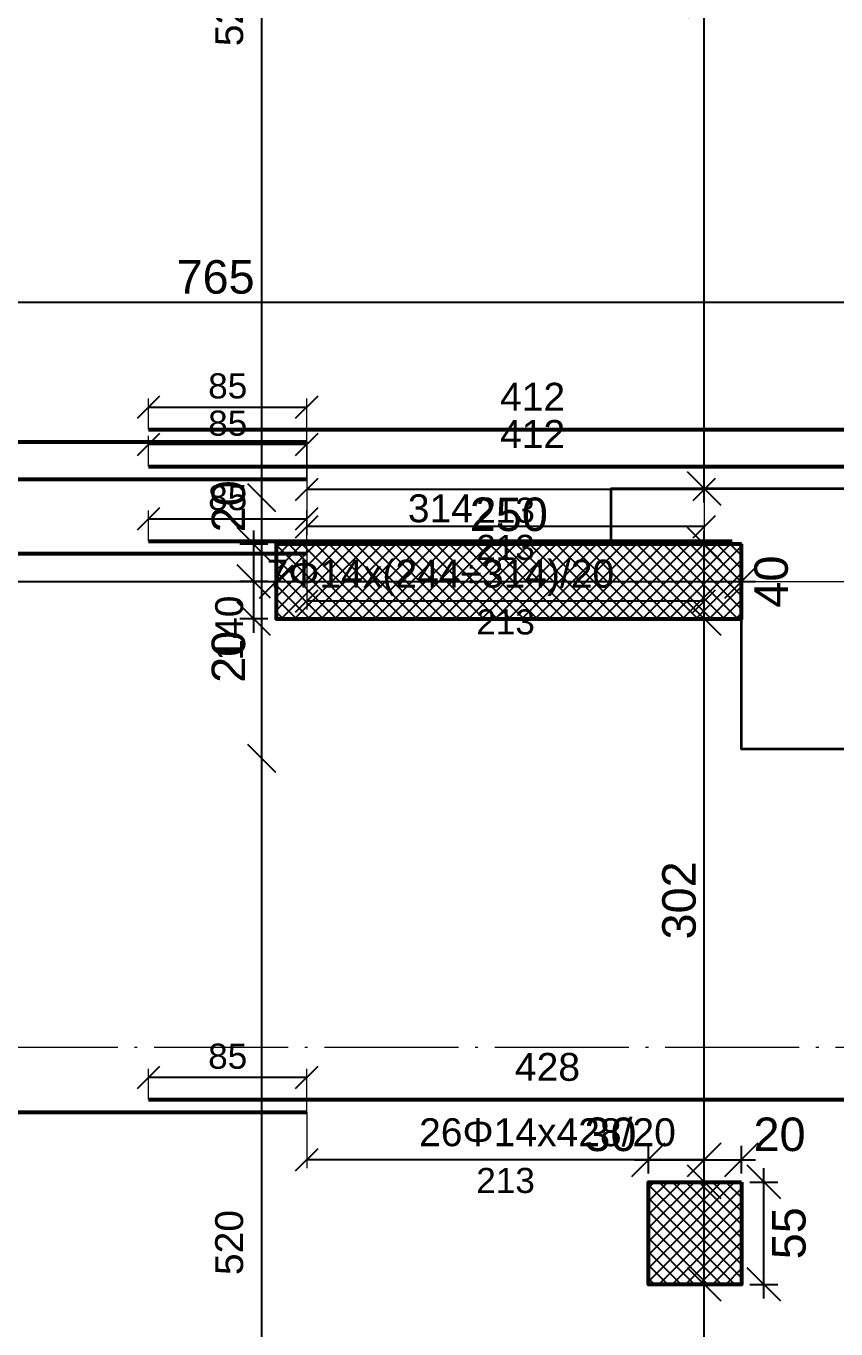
# Model space of a CAD drawing. Header units: millimetres. Extents: x -404 to 6018, y -5139 to 7890.
# Drawn here: x 1296 to 1731, y -3662 to -2962 of the extents above; entities that cross this region are included whole.
import ezdxf
from ezdxf.enums import TextEntityAlignment as Align

# ---------------------------------------------------------------- set-up
doc = ezdxf.new("R2010")
doc.units = ezdxf.units.MM
doc.linetypes.add('ZWCAD_ISO04W100', pattern=[30.5, 24, -3, 0.5, -3])
for name, color, linetype, lineweight in [('AXIS LINES', 255, 'ZWCAD_ISO04W100', 13), ('COLUMN', 140, 'Continuous', 53), ('SLAB', 3, 'Continuous', 35), ('WALL', 10, 'Continuous', 53)]:
    doc.layers.add(name, color=color, linetype=linetype, lineweight=lineweight)
for name, color, linetype in [('FW_COLUMN_HATCH', 8, 'Continuous'), ('FW_DIM', 7, 'Continuous'), ('FW_WALL_HATCH', 8, 'Continuous'), ('REB_TOP_MESH_X', 5, 'Continuous'), ('REB_TOP_MESH_X_AXDIM', 5, 'Continuous'), ('REB_TOP_MESH_X_LAP', 5, 'Continuous'), ('REB_TOP_MESH_X_RANGE', 5, 'Continuous'), ('REB_TOP_MESH_X_TEXT', 5, 'Continuous')]:
    doc.layers.add(name, color=color, linetype=linetype)
doc.styles.add('REBAR_TXT', font='arial.ttf')
doc.styles.get("Standard").update_dxf_attribs({"font": 'arial.ttf'})
doc.dimstyles.new('FW_DIM', dxfattribs={"dimtxt": 18, "dimasz": 9, "dimexe": 7.5, "dimexo": 4.5, "dimgap": 4.5, "dimtad": 1, "dimdec": 0, "dimtxsty": 'Standard', "dimtsz": 9, "dimcen": 2.5, "dimdle": 7.5, "dimclrd": 256, "dimclre": 256, "dimclrt": 7, "dimazin": 3, "dimtfac": 1, "dimtmove": 2, "dimatfit": 3})
doc.dimstyles.new('REBAR LAP', dxfattribs={"dimtxt": 13.5, "dimasz": 2.5, "dimexe": 4.5, "dimexo": 0, "dimgap": 4.5, "dimtad": 1, "dimdec": 0, "dimtxsty": 'Standard', "dimtsz": 6, "dimcen": 2.5, "dimclrd": 6, "dimclre": 6, "dimclrt": 7, "dimazin": 3, "dimtfac": 1, "dimtmove": 2, "dimatfit": 3, "dimlwd": 25, "dimlwe": 18})
doc.dimstyles.new('REBAR M-200', dxfattribs={"dimtxt": 15, "dimasz": 15, "dimexe": 25, "dimexo": 12.5, "dimgap": 10, "dimtad": 1, "dimdec": 0, "dimtxsty": 'Standard', "dimblk": 'NONE', "dimcen": 50, "dimse1": 1, "dimse2": 1, "dimclrd": 6, "dimclre": 6, "dimclrt": 7, "dimazin": 3, "dimtfac": 1, "dimtmove": 2, "dimatfit": 3, "dimldrblk": 'NONE', "dimlwd": 53})
doc.dimstyles.new('REBAR RANGE', dxfattribs={"dimtxt": 15, "dimasz": 2.5, "dimexe": 0, "dimexo": 0, "dimgap": 10, "dimtad": 1, "dimdec": 0, "dimtxsty": 'Standard', "dimtsz": 7.5, "dimcen": 2.5, "dimse1": 1, "dimse2": 1, "dimclrd": 6, "dimclre": 6, "dimclrt": 7, "dimazin": 3, "dimtfac": 1, "dimtmove": 2, "dimatfit": 3, "dimlwd": 25})

# ---------------------------------------------------------------- blocks, each defined once
blk = doc.blocks.new('*D1094')
at = {"color": 6, "lineweight": 53}
blk.add_line((869.5, -3545.11), (1446.5, -3545.11), dxfattribs=at)
at = {"layer": 'Defpoints'}
for p in [(869.5, -3545.11), (869.5, -3545.11), (1446.5, -3545.11)]:
    blk.add_point(p, dxfattribs=at)
at = {"layer": 'REB_TOP_MESH_X', "color": 7, "insert": (1158, -3527.61), "char_height": 15, "attachment_point": 5}
blk.add_mtext('577', dxfattribs=at)
blk = doc.blocks.new('_NONE')
blk = doc.blocks.new('*D1095')
at = {"color": 6, "lineweight": 53}
blk.add_line((1361.5, -3538.36), (1790, -3538.36), dxfattribs=at)
at = {"layer": 'Defpoints'}
for p in [(1361.5, -3538.36), (1361.5, -3538.36), (1790, -3538.36)]:
    blk.add_point(p, dxfattribs=at)
at = {"layer": 'REB_TOP_MESH_X', "color": 7, "insert": (1575.75, -3520.86), "char_height": 15, "attachment_point": 5}
blk.add_mtext('428', dxfattribs=at)
blk = doc.blocks.new('_Oblique')
at = {"color": 0, "linetype": 'ByBlock', "lineweight": -2}
blk.add_line((-0.5, -0.5), (0.5, 0.5), dxfattribs=at)
blk = doc.blocks.new('*D1100')
at = {"color": 6, "lineweight": 18}
for p, q in [((1361.5, -3538.36), (1361.5, -3521.86)), ((1446.5, -3545.11), (1446.5, -3521.86))]:
    blk.add_line(p, q, dxfattribs=at)
at = {"color": 6, "lineweight": 25}
blk.add_line((1361.5, -3526.36), (1446.5, -3526.36), dxfattribs=at)
at = {"layer": 'Defpoints'}
for p in [(1361.5, -3526.36), (1361.5, -3538.36), (1446.5, -3545.11)]:
    blk.add_point(p, dxfattribs=at)
at = {"layer": 'REB_TOP_MESH_X_LAP', "color": 6, "xscale": 12, "yscale": 12}
for p in [(1361.5, -3526.36), (1446.5, -3526.36)]:
    blk.add_blockref('_OBLIQUE', p, dxfattribs=at)
at = {"layer": 'REB_TOP_MESH_X_LAP', "color": 7, "insert": (1404, -3515.11), "char_height": 13.5, "attachment_point": 5}
blk.add_mtext('85', dxfattribs=at)
blk = doc.blocks.new('*D1101')
at = {"color": 6, "lineweight": 18}
for p, q in [((1446.5, -3545.11), (1446.5, -3575.11)), ((1660, -3545.11), (1660, -3575.11))]:
    blk.add_line(p, q, dxfattribs=at)
at = {"color": 6, "lineweight": 25}
blk.add_line((1660, -3570.61), (1446.5, -3570.61), dxfattribs=at)
at = {"layer": 'Defpoints'}
for p in [(1446.5, -3545.11), (1660, -3545.11), (1660, -3570.61)]:
    blk.add_point(p, dxfattribs=at)
at = {"layer": 'REB_TOP_MESH_X_AXDIM', "color": 6, "xscale": 12, "yscale": 12}
for p in [(1446.5, -3570.61), (1660, -3570.61)]:
    blk.add_blockref('_OBLIQUE', p, dxfattribs=at)
at = {"layer": 'REB_TOP_MESH_X_AXDIM', "color": 7, "insert": (1553.25, -3581.86), "char_height": 13.5, "attachment_point": 5}
blk.add_mtext('213', dxfattribs=at)
blk = doc.blocks.new('*D1166')
at = {"color": 6, "lineweight": 53}
blk.add_line((869.5, -3245.11), (1446.5, -3245.11), dxfattribs=at)
at = {"layer": 'Defpoints'}
for p in [(869.5, -3245.11), (869.5, -3245.11), (1446.5, -3245.11)]:
    blk.add_point(p, dxfattribs=at)
at = {"layer": 'REB_TOP_MESH_X', "color": 7, "insert": (1158, -3227.61), "char_height": 15, "attachment_point": 5}
blk.add_mtext('577', dxfattribs=at)
blk = doc.blocks.new('*D1167')
at = {"color": 6, "lineweight": 53}
blk.add_line((1361.5, -3238.36), (1675, -3238.36), dxfattribs=at)
at = {"layer": 'Defpoints'}
for p in [(1361.5, -3238.36), (1361.5, -3238.36), (1675, -3238.36)]:
    blk.add_point(p, dxfattribs=at)
at = {"layer": 'REB_TOP_MESH_X', "color": 7, "insert": (1518.25, -3220.86), "char_height": 15, "attachment_point": 5}
blk.add_mtext('314', dxfattribs=at)
blk = doc.blocks.new('*D1172')
at = {"color": 6, "lineweight": 18}
for p, q in [((1361.5, -3238.36), (1361.5, -3221.86)), ((1446.5, -3245.11), (1446.5, -3221.86))]:
    blk.add_line(p, q, dxfattribs=at)
at = {"color": 6, "lineweight": 25}
blk.add_line((1361.5, -3226.36), (1446.5, -3226.36), dxfattribs=at)
at = {"layer": 'Defpoints'}
for p in [(1361.5, -3226.36), (1361.5, -3238.36), (1446.5, -3245.11)]:
    blk.add_point(p, dxfattribs=at)
at = {"layer": 'REB_TOP_MESH_X_LAP', "color": 6, "xscale": 12, "yscale": 12}
for p in [(1361.5, -3226.36), (1446.5, -3226.36)]:
    blk.add_blockref('_OBLIQUE', p, dxfattribs=at)
at = {"layer": 'REB_TOP_MESH_X_LAP', "color": 7, "insert": (1404, -3215.11), "char_height": 13.5, "attachment_point": 5}
blk.add_mtext('85', dxfattribs=at)
blk = doc.blocks.new('*D1173')
at = {"color": 6, "lineweight": 18}
for p, q in [((1446.5, -3245.11), (1446.5, -3275.11)), ((1660, -3245.11), (1660, -3275.11))]:
    blk.add_line(p, q, dxfattribs=at)
at = {"color": 6, "lineweight": 25}
blk.add_line((1660, -3270.61), (1446.5, -3270.61), dxfattribs=at)
at = {"layer": 'Defpoints'}
for p in [(1446.5, -3245.11), (1660, -3245.11), (1660, -3270.61)]:
    blk.add_point(p, dxfattribs=at)
at = {"layer": 'REB_TOP_MESH_X_AXDIM', "color": 6, "xscale": 12, "yscale": 12}
for p in [(1446.5, -3270.61), (1660, -3270.61)]:
    blk.add_blockref('_OBLIQUE', p, dxfattribs=at)
at = {"layer": 'REB_TOP_MESH_X_AXDIM', "color": 7, "insert": (1553.25, -3281.86), "char_height": 13.5, "attachment_point": 5}
blk.add_mtext('213', dxfattribs=at)
blk = doc.blocks.new('*D1220')
at = {"color": 6, "lineweight": 53}
blk.add_line((869.5, -3185.11), (1446.5, -3185.11), dxfattribs=at)
at = {"layer": 'Defpoints'}
for p in [(869.5, -3185.11), (869.5, -3185.11), (1446.5, -3185.11)]:
    blk.add_point(p, dxfattribs=at)
at = {"layer": 'REB_TOP_MESH_X', "color": 7, "insert": (1158, -3167.61), "char_height": 15, "attachment_point": 5}
blk.add_mtext('577', dxfattribs=at)
blk = doc.blocks.new('*D1221')
at = {"color": 6, "lineweight": 53}
blk.add_line((1361.5, -3178.36), (1774, -3178.36), dxfattribs=at)
at = {"layer": 'Defpoints'}
for p in [(1361.5, -3178.36), (1361.5, -3178.36), (1774, -3178.36)]:
    blk.add_point(p, dxfattribs=at)
at = {"layer": 'REB_TOP_MESH_X', "color": 7, "insert": (1567.75, -3160.86), "char_height": 15, "attachment_point": 5}
blk.add_mtext('412', dxfattribs=at)
blk = doc.blocks.new('*D1226')
at = {"color": 6, "lineweight": 18}
for p, q in [((1361.5, -3178.36), (1361.5, -3161.86)), ((1446.5, -3185.11), (1446.5, -3161.86))]:
    blk.add_line(p, q, dxfattribs=at)
at = {"color": 6, "lineweight": 25}
blk.add_line((1361.5, -3166.36), (1446.5, -3166.36), dxfattribs=at)
at = {"layer": 'Defpoints'}
for p in [(1361.5, -3166.36), (1361.5, -3178.36), (1446.5, -3185.11)]:
    blk.add_point(p, dxfattribs=at)
at = {"layer": 'REB_TOP_MESH_X_LAP', "color": 6, "xscale": 12, "yscale": 12}
for p in [(1361.5, -3166.36), (1446.5, -3166.36)]:
    blk.add_blockref('_OBLIQUE', p, dxfattribs=at)
at = {"layer": 'REB_TOP_MESH_X_LAP', "color": 7, "insert": (1404, -3155.11), "char_height": 13.5, "attachment_point": 5}
blk.add_mtext('85', dxfattribs=at)
blk = doc.blocks.new('*D1227')
at = {"color": 6, "lineweight": 18}
for p, q in [((1446.5, -3185.11), (1446.5, -3215.11)), ((1660, -3185.11), (1660, -3215.11))]:
    blk.add_line(p, q, dxfattribs=at)
at = {"color": 6, "lineweight": 25}
blk.add_line((1660, -3210.61), (1446.5, -3210.61), dxfattribs=at)
at = {"layer": 'Defpoints'}
for p in [(1446.5, -3185.11), (1660, -3185.11), (1660, -3210.61)]:
    blk.add_point(p, dxfattribs=at)
at = {"layer": 'REB_TOP_MESH_X_AXDIM', "color": 6, "xscale": 12, "yscale": 12}
for p in [(1446.5, -3210.61), (1660, -3210.61)]:
    blk.add_blockref('_OBLIQUE', p, dxfattribs=at)
at = {"layer": 'REB_TOP_MESH_X_AXDIM', "color": 7, "insert": (1553.25, -3221.86), "char_height": 13.5, "attachment_point": 5}
blk.add_mtext('213', dxfattribs=at)
blk = doc.blocks.new('*D1255')
at = {"color": 6, "lineweight": 53}
blk.add_line((869.5, -3205.11), (1446.5, -3205.11), dxfattribs=at)
at = {"layer": 'Defpoints'}
for p in [(869.5, -3205.11), (869.5, -3205.11), (1446.5, -3205.11)]:
    blk.add_point(p, dxfattribs=at)
at = {"layer": 'REB_TOP_MESH_X', "color": 7, "insert": (1158, -3187.61), "char_height": 15, "attachment_point": 5}
blk.add_mtext('577', dxfattribs=at)
blk = doc.blocks.new('*D1256')
at = {"color": 6, "lineweight": 53}
blk.add_line((1361.5, -3198.36), (1774, -3198.36), dxfattribs=at)
at = {"layer": 'Defpoints'}
for p in [(1361.5, -3198.36), (1361.5, -3198.36), (1774, -3198.36)]:
    blk.add_point(p, dxfattribs=at)
at = {"layer": 'REB_TOP_MESH_X', "color": 7, "insert": (1567.75, -3180.86), "char_height": 15, "attachment_point": 5}
blk.add_mtext('412', dxfattribs=at)
blk = doc.blocks.new('*D1261')
at = {"color": 6, "lineweight": 18}
for p, q in [((1361.5, -3198.36), (1361.5, -3181.86)), ((1446.5, -3205.11), (1446.5, -3181.86))]:
    blk.add_line(p, q, dxfattribs=at)
at = {"color": 6, "lineweight": 25}
blk.add_line((1361.5, -3186.36), (1446.5, -3186.36), dxfattribs=at)
at = {"layer": 'Defpoints'}
for p in [(1361.5, -3186.36), (1361.5, -3198.36), (1446.5, -3205.11)]:
    blk.add_point(p, dxfattribs=at)
at = {"layer": 'REB_TOP_MESH_X_LAP', "color": 6, "xscale": 12, "yscale": 12}
for p in [(1361.5, -3186.36), (1446.5, -3186.36)]:
    blk.add_blockref('_OBLIQUE', p, dxfattribs=at)
at = {"layer": 'REB_TOP_MESH_X_LAP', "color": 7, "insert": (1404, -3175.11), "char_height": 13.5, "attachment_point": 5}
blk.add_mtext('85', dxfattribs=at)
blk = doc.blocks.new('*D1262')
at = {"color": 6, "lineweight": 18}
for p, q in [((1446.5, -3205.11), (1446.5, -3235.11)), ((1660, -3205.11), (1660, -3235.11))]:
    blk.add_line(p, q, dxfattribs=at)
at = {"color": 6, "lineweight": 25}
blk.add_line((1660, -3230.61), (1446.5, -3230.61), dxfattribs=at)
at = {"layer": 'Defpoints'}
for p in [(1446.5, -3205.11), (1660, -3205.11), (1660, -3230.61)]:
    blk.add_point(p, dxfattribs=at)
at = {"layer": 'REB_TOP_MESH_X_AXDIM', "color": 6, "xscale": 12, "yscale": 12}
for p in [(1446.5, -3230.61), (1660, -3230.61)]:
    blk.add_blockref('_OBLIQUE', p, dxfattribs=at)
at = {"layer": 'REB_TOP_MESH_X_AXDIM', "color": 7, "insert": (1553.25, -3241.86), "char_height": 13.5, "attachment_point": 5}
blk.add_mtext('213', dxfattribs=at)
blk = doc.blocks.new('*D1268')
at = {"color": 6, "lineweight": 25}
blk.add_line((1422.38, -3875.11), (1422.38, -3355.11), dxfattribs=at)
at = {"layer": 'Defpoints'}
for p in [(1422.38, -3355.11), (1422.38, -3875.11), (1422.38, -3875.11)]:
    blk.add_point(p, dxfattribs=at)
at = {"layer": 'REB_TOP_MESH_X_RANGE', "color": 6, "xscale": 15, "yscale": 15, "rotation": 90}
for p in [(1422.38, -3355.11), (1422.38, -3875.11)]:
    blk.add_blockref('_OBLIQUE', p, dxfattribs=at)
at = {"layer": 'REB_TOP_MESH_X_RANGE', "color": 7, "insert": (1404.88, -3615.11), "char_height": 15, "attachment_point": 5, "rotation": 90}
blk.add_mtext('520', dxfattribs=at)
blk = doc.blocks.new('*D1269')
at = {"color": 6, "lineweight": 25}
blk.add_line((1422.38, -3215.11), (1422.38, -2695.11), dxfattribs=at)
at = {"layer": 'Defpoints'}
for p in [(1422.38, -2695.11), (1422.38, -3215.11), (1422.38, -3215.11)]:
    blk.add_point(p, dxfattribs=at)
at = {"layer": 'REB_TOP_MESH_X_RANGE', "color": 6, "xscale": 15, "yscale": 15, "rotation": 90}
for p in [(1422.38, -2695.11), (1422.38, -3215.11)]:
    blk.add_blockref('_OBLIQUE', p, dxfattribs=at)
at = {"layer": 'REB_TOP_MESH_X_RANGE', "color": 7, "insert": (1404.88, -2955.11), "char_height": 15, "attachment_point": 5, "rotation": 90}
blk.add_mtext('520', dxfattribs=at)
blk = doc.blocks.new('*D1289')
at = {"color": 6, "lineweight": 25}
blk.add_line((1422.38, -3355.11), (1422.38, -3215.11), dxfattribs=at)
at = {"layer": 'Defpoints'}
for p in [(1422.38, -3215.11), (1422.38, -3355.11), (1422.38, -3355.11)]:
    blk.add_point(p, dxfattribs=at)
at = {"layer": 'REB_TOP_MESH_X_RANGE', "color": 6, "xscale": 15, "yscale": 15, "rotation": 90}
for p in [(1422.38, -3215.11), (1422.38, -3355.11)]:
    blk.add_blockref('_OBLIQUE', p, dxfattribs=at)
at = {"layer": 'REB_TOP_MESH_X_RANGE', "color": 7, "insert": (1404.88, -3285.11), "char_height": 15, "attachment_point": 5, "rotation": 90}
blk.add_mtext('140', dxfattribs=at)
blk = doc.blocks.new('*D1320')
for p, q in [((1418, -3287.61), (1418, -3252.61)), ((1425.5, -3260.11), (1410.5, -3260.11)), ((1425.5, -3280.11), (1410.5, -3280.11))]:
    blk.add_line(p, q)
at = {"layer": 'Defpoints'}
for p in [(1430, -3260.11), (1418, -3280.11), (1430, -3280.11)]:
    blk.add_point(p, dxfattribs=at)
at = {"layer": 'FW_DIM', "xscale": 18, "yscale": 18, "rotation": 90}
for p in [(1418, -3260.11), (1418, -3280.11)]:
    blk.add_blockref('_OBLIQUE', p, dxfattribs=at)
at = {"layer": 'FW_DIM', "color": 7, "insert": (1404.5, -3300.51), "char_height": 18, "attachment_point": 5, "rotation": 90}
blk.add_mtext('20', dxfattribs=at)
blk = doc.blocks.new('*D1321')
for p, q in [((1418, -3267.61), (1418, -3232.61)), ((1425.5, -3240.11), (1410.5, -3240.11)), ((1425.5, -3260.11), (1410.5, -3260.11))]:
    blk.add_line(p, q)
at = {"layer": 'Defpoints'}
for p in [(1430, -3240.11), (1418, -3260.11), (1430, -3260.11)]:
    blk.add_point(p, dxfattribs=at)
at = {"layer": 'FW_DIM', "xscale": 18, "yscale": 18, "rotation": 90}
for p in [(1418, -3240.11), (1418, -3260.11)]:
    blk.add_blockref('_OBLIQUE', p, dxfattribs=at)
at = {"layer": 'FW_DIM', "color": 7, "insert": (1404.5, -3219.71), "char_height": 18, "attachment_point": 5, "rotation": 90}
blk.add_mtext('20', dxfattribs=at)
blk = doc.blocks.new('*D1356')
for p, q in [((1630, -3578.11), (1630, -3563.11)), ((1660, -3578.11), (1660, -3563.11)), ((1622.5, -3570.61), (1667.5, -3570.61))]:
    blk.add_line(p, q)
at = {"layer": 'Defpoints'}
for p in [(1630, -3570.61), (1630, -3582.61), (1660, -3582.61)]:
    blk.add_point(p, dxfattribs=at)
at = {"layer": 'FW_DIM', "xscale": 18, "yscale": 18}
for p in [(1630, -3570.61), (1660, -3570.61)]:
    blk.add_blockref('_OBLIQUE', p, dxfattribs=at)
at = {"layer": 'FW_DIM', "color": 7, "insert": (1609.6, -3557.11), "char_height": 18, "attachment_point": 5}
blk.add_mtext('30', dxfattribs=at)
blk = doc.blocks.new('*D1357')
for p, q in [((1660, -3578.11), (1660, -3563.11)), ((1680, -3578.11), (1680, -3563.11)), ((1652.5, -3570.61), (1687.5, -3570.61))]:
    blk.add_line(p, q)
at = {"layer": 'Defpoints'}
for p in [(1660, -3570.61), (1660, -3582.61), (1680, -3582.61)]:
    blk.add_point(p, dxfattribs=at)
at = {"layer": 'FW_DIM', "xscale": 18, "yscale": 18}
for p in [(1660, -3570.61), (1680, -3570.61)]:
    blk.add_blockref('_OBLIQUE', p, dxfattribs=at)
at = {"layer": 'FW_DIM', "color": 7, "insert": (1700.4, -3557.11), "char_height": 18, "attachment_point": 5}
blk.add_mtext('20', dxfattribs=at)
blk = doc.blocks.new('*D1358')
for p, q in [((1692, -3645.11), (1692, -3575.11)), ((1684.5, -3582.61), (1699.5, -3582.61)), ((1684.5, -3637.61), (1699.5, -3637.61))]:
    blk.add_line(p, q)
at = {"layer": 'Defpoints'}
for p in [(1680, -3582.61), (1680, -3637.61), (1692, -3637.61)]:
    blk.add_point(p, dxfattribs=at)
at = {"layer": 'FW_DIM', "xscale": 18, "yscale": 18, "rotation": 90}
for p in [(1692, -3582.61), (1692, -3637.61)]:
    blk.add_blockref('_OBLIQUE', p, dxfattribs=at)
at = {"layer": 'FW_DIM', "color": 7, "insert": (1705.5, -3610.11), "char_height": 18, "attachment_point": 5, "rotation": 90}
blk.add_mtext('55', dxfattribs=at)
blk = doc.blocks.new('*D1389')
for p, q in [((1015, -3255.61), (1015, -3252.61)), ((1430, -3255.61), (1430, -3252.61)), ((1007.5, -3260.11), (1437.5, -3260.11))]:
    blk.add_line(p, q)
at = {"layer": 'Defpoints'}
for p in [(1015, -3260.11), (1015, -3260.11), (1430, -3260.11)]:
    blk.add_point(p, dxfattribs=at)
at = {"layer": 'FW_DIM', "xscale": 18, "yscale": 18}
for p in [(1015, -3260.11), (1430, -3260.11)]:
    blk.add_blockref('_OBLIQUE', p, dxfattribs=at)
at = {"layer": 'FW_DIM', "color": 7, "insert": (1222.5, -3246.61), "char_height": 18, "attachment_point": 5}
blk.add_mtext('415', dxfattribs=at)
blk = doc.blocks.new('*D1390')
for p, q in [((1430, -3255.61), (1430, -3252.61)), ((1680, -3255.61), (1680, -3252.61)), ((1422.5, -3260.11), (1687.5, -3260.11))]:
    blk.add_line(p, q)
at = {"layer": 'Defpoints'}
for p in [(1430, -3260.11), (1430, -3260.11), (1680, -3260.11)]:
    blk.add_point(p, dxfattribs=at)
at = {"layer": 'FW_DIM', "xscale": 18, "yscale": 18}
for p in [(1430, -3260.11), (1680, -3260.11)]:
    blk.add_blockref('_OBLIQUE', p, dxfattribs=at)
at = {"layer": 'FW_DIM', "color": 7, "insert": (1555, -3224.11), "char_height": 18, "attachment_point": 5}
blk.add_mtext('250', dxfattribs=at)
blk = doc.blocks.new('*D1397')
for p, q in [((1015, -3105.61), (1015, -3102.61)), ((1779.98, -3105.61), (1779.98, -3102.61)), ((1007.5, -3110.11), (1787.48, -3110.11))]:
    blk.add_line(p, q)
at = {"layer": 'Defpoints'}
for p in [(1015, -3110.11), (1015, -3110.11), (1779.98, -3110.11)]:
    blk.add_point(p, dxfattribs=at)
at = {"layer": 'FW_DIM', "xscale": 18, "yscale": 18}
for p in [(1015, -3110.11), (1779.98, -3110.11)]:
    blk.add_blockref('_OBLIQUE', p, dxfattribs=at)
at = {"layer": 'FW_DIM', "color": 7, "insert": (1397.49, -3096.61), "char_height": 18, "attachment_point": 5}
blk.add_mtext('765', dxfattribs=at)
blk = doc.blocks.new('*D1455')
for p, q in [((1660, -3992.61), (1660, -3630.11)), ((1655.5, -3637.61), (1652.5, -3637.61)), ((1655.5, -3985.11), (1652.5, -3985.11))]:
    blk.add_line(p, q)
at = {"layer": 'Defpoints'}
for p in [(1660, -3637.61), (1660, -3985.11), (1660, -3985.11)]:
    blk.add_point(p, dxfattribs=at)
at = {"layer": 'FW_DIM', "xscale": 18, "yscale": 18, "rotation": 90}
for p in [(1660, -3637.61), (1660, -3985.11)]:
    blk.add_blockref('_OBLIQUE', p, dxfattribs=at)
at = {"layer": 'FW_DIM', "color": 7, "insert": (1646.5, -3811.36), "char_height": 18, "attachment_point": 5, "rotation": 90}
blk.add_mtext('348', dxfattribs=at)
blk = doc.blocks.new('*D1456')
for p, q in [((1660, -3645.11), (1660, -3575.11)), ((1655.5, -3582.61), (1652.5, -3582.61)), ((1655.5, -3637.61), (1652.5, -3637.61))]:
    blk.add_line(p, q)
at = {"layer": 'Defpoints'}
for p in [(1660, -3582.61), (1660, -3637.61), (1660, -3637.61)]:
    blk.add_point(p, dxfattribs=at)
at = {"layer": 'FW_DIM', "xscale": 18, "yscale": 18, "rotation": 90}
for p in [(1660, -3582.61), (1660, -3637.61)]:
    blk.add_blockref('_OBLIQUE', p, dxfattribs=at)
blk = doc.blocks.new('*D1457')
for p, q in [((1660, -3590.11), (1660, -3272.61)), ((1655.5, -3280.11), (1652.5, -3280.11)), ((1655.5, -3582.61), (1652.5, -3582.61))]:
    blk.add_line(p, q)
at = {"layer": 'Defpoints'}
for p in [(1660, -3280.11), (1660, -3582.61), (1660, -3582.61)]:
    blk.add_point(p, dxfattribs=at)
at = {"layer": 'FW_DIM', "xscale": 18, "yscale": 18, "rotation": 90}
for p in [(1660, -3280.11), (1660, -3582.61)]:
    blk.add_blockref('_OBLIQUE', p, dxfattribs=at)
at = {"layer": 'FW_DIM', "color": 7, "insert": (1646.5, -3431.36), "char_height": 18, "attachment_point": 5, "rotation": 90}
blk.add_mtext('302', dxfattribs=at)
blk = doc.blocks.new('*D1458')
for p, q in [((1660, -3287.61), (1660, -3232.61)), ((1655.5, -3240.11), (1652.5, -3240.11)), ((1655.5, -3280.11), (1652.5, -3280.11))]:
    blk.add_line(p, q)
at = {"layer": 'Defpoints'}
for p in [(1660, -3240.11), (1660, -3280.11), (1660, -3280.11)]:
    blk.add_point(p, dxfattribs=at)
at = {"layer": 'FW_DIM', "xscale": 18, "yscale": 18, "rotation": 90}
for p in [(1660, -3240.11), (1660, -3280.11)]:
    blk.add_blockref('_OBLIQUE', p, dxfattribs=at)
at = {"layer": 'FW_DIM', "color": 7, "insert": (1696, -3260.11), "char_height": 18, "attachment_point": 5, "rotation": 90}
blk.add_mtext('40', dxfattribs=at)
blk = doc.blocks.new('*D1459')
for p, q in [((1660, -3217.71), (1660, -2657.61)), ((1655.5, -2665.11), (1652.5, -2665.11)), ((1655.5, -3210.21), (1652.5, -3210.21))]:
    blk.add_line(p, q)
at = {"layer": 'Defpoints'}
for p in [(1660, -2665.11), (1660, -3210.21), (1660, -3210.21)]:
    blk.add_point(p, dxfattribs=at)
at = {"layer": 'FW_DIM', "xscale": 18, "yscale": 18, "rotation": 90}
for p in [(1660, -2665.11), (1660, -3210.21)]:
    blk.add_blockref('_OBLIQUE', p, dxfattribs=at)
at = {"layer": 'FW_DIM', "color": 7, "insert": (1646.5, -2937.66), "char_height": 18, "attachment_point": 5, "rotation": 90}
blk.add_mtext('545', dxfattribs=at)

msp = doc.modelspace()

# ---------------------------------------------------------------- hatches: boundary and pattern name
at = {"layer": 'FW_COLUMN_HATCH'}
h = msp.add_hatch(dxfattribs=at)
h.set_pattern_fill('ANSI37', scale=1.6)
h.paths.add_polyline_path([(1680, -3582.61), (1680, -3637.61), (1630, -3637.61), (1630, -3582.61), (1680, -3582.61)])
at = {"layer": 'FW_WALL_HATCH'}
h = msp.add_hatch(dxfattribs=at)
h.set_pattern_fill('ANSI37', scale=1.6)
h.paths.add_polyline_path([(1680, -3240.11), (1680, -3280.11), (1430, -3280.11), (1430, -3240.11), (1680, -3240.11)])

# ---------------------------------------------------------------- linework, layer by layer
at = {"layer": 'AXIS LINES', "color": 0, "ltscale": 3}
for points in [[(1660, -1450.07), (1660, -4990.18)], [(-282.57, -3110.11), (2132.41, -3110.11)], [(-337.57, -3260.11), (2077.41, -3260.11)], [(-282.57, -3510.11), (2132.41, -3510.11)]]:
    msp.add_lwpolyline(points, dxfattribs=at)
at = {"layer": 'COLUMN', "ltscale": 0.08}
msp.add_lwpolyline([(1680, -3582.61), (1680, -3637.61), (1630, -3637.61), (1630, -3582.61), (1680, -3582.61)], dxfattribs=at)
at = {"layer": 'SLAB', "ltscale": 0.08}
msp.add_lwpolyline([(760.1, -4590.11), (910, -4590.11), (910, -4790.01), (1610, -4790.01), (1610, -4638.32), (1609.9, -4470.11), (1649.9, -4470.11), (1649.9, -4300.01), (1609.9, -4300.01), (1609.9, -4270.11), (1690, -4270.11), (1690, -4040.11), (1630, -4040.11), (1630, -3985.11), (1680, -3985.11), (1680, -3870.11), (1795, -3870.11), (1795, -3350.11), (1680, -3350.11), (1680, -3240.11), (1610, -3240.11), (1610, -3210.21), (1780, -3210.21), (1779.9, -2690.09)], dxfattribs=at)
at = {"layer": 'WALL', "ltscale": 0.08}
msp.add_lwpolyline([(1680, -3240.11), (1430, -3240.11), (1430, -3280.11), (1680, -3280.11), (1680, -3240.11)], dxfattribs=at)

# ---------------------------------------------------------------- texts
at = {"layer": 'REB_TOP_MESH_X_TEXT', "color": 7, "style": 'REBAR_TXT'}
for s, p in [('7Φ14x(244÷314)/20', (1518.25, -3248.36)), ('26Φ14x428/20', (1575.75, -3548.36))]:
    msp.add_text(s, height=15, dxfattribs=at).set_placement(p, align=Align.TOP_CENTER)

# ---------------------------------------------------------------- dimensions: what is measured, and where the dimension line sits
at = {"layer": 'FW_DIM'}
for base, p1, p2, text, picture, middle in [((1660, -3210.21), (1660, -3210.21), (1660, -2665.11), '545', '*D1459', (1646.5, -2937.66)), ((1418, -3260.11), (1430, -3260.11), (1430, -3240.11), '20', '*D1321', (1404.5, -3219.71)), ((1660, -3280.11), (1660, -3280.11), (1660, -3240.11), '40', '*D1458', (1696, -3260.11)), ((1418, -3280.11), (1430, -3280.11), (1430, -3260.11), '20', '*D1320', (1404.5, -3300.51)), ((1660, -3582.61), (1660, -3582.61), (1660, -3280.11), '302', '*D1457', (1646.5, -3431.36)), ((1660, -3637.61), (1660, -3637.61), (1660, -3582.61), ' ', '*D1456', (1660, -3610.11)), ((1692, -3637.61), (1680, -3637.61), (1680, -3582.61), '55', '*D1358', (1705.5, -3610.11)), ((1660, -3985.11), (1660, -3985.11), (1660, -3637.61), '348', '*D1455', (1646.5, -3811.36))]:
    dim = msp.add_linear_dim(base=base, p1=p1, p2=p2, angle=90, text=text, dimstyle='FW_DIM', override={"dimtmove": 2}, dxfattribs=at)
    dim.commit()
    dim.dimension.update_dxf_attribs({"geometry": picture, "text_midpoint": middle, "dimtype": 160})
for base, p1, p2, text, picture, middle in [((1015, -3110.11), (1015, -3110.11), (1779.98, -3110.11), '765', '*D1397', (1397.49, -3096.61)), ((1430, -3260.11), (1430, -3260.11), (1680, -3260.11), '250', '*D1390', (1555, -3224.11)), ((1015, -3260.11), (1015, -3260.11), (1430, -3260.11), '415', '*D1389', (1222.5, -3246.61)), ((1630, -3570.61), (1630, -3582.61), (1660, -3582.61), '30', '*D1356', (1609.6, -3557.11)), ((1660, -3570.61), (1660, -3582.61), (1680, -3582.61), '20', '*D1357', (1700.4, -3557.11))]:
    dim = msp.add_linear_dim(base=base, p1=p1, p2=p2, text=text, dimstyle='FW_DIM', override={"dimtmove": 2}, dxfattribs=at)
    dim.commit()
    dim.dimension.update_dxf_attribs({"geometry": picture, "text_midpoint": middle, "dimtype": 160})
at = {"layer": 'REB_TOP_MESH_X'}
for base, p1, p2, picture, middle in [((1361.5, -3178.36172782), (1361.5, -3178.36172782), (1774, -3178.36172782), '*D1221', (1567.75, -3160.86172782)), ((869.5, -3185.11), (869.5, -3185.11), (1446.5, -3185.11), '*D1220', (1158, -3167.61)), ((1361.5, -3198.36172782), (1361.5, -3198.36172782), (1774, -3198.36172782), '*D1256', (1567.75, -3180.86172782)), ((869.5, -3205.11), (869.5, -3205.11), (1446.5, -3205.11), '*D1255', (1158, -3187.61)), ((1361.5, -3238.36172782), (1361.5, -3238.36172782), (1675, -3238.36172782), '*D1167', (1518.25, -3220.86172782)), ((869.5, -3245.11), (869.5, -3245.11), (1446.5, -3245.11), '*D1166', (1158, -3227.61)), ((1361.5, -3538.36172782), (1361.5, -3538.36172782), (1790, -3538.36172782), '*D1095', (1575.75, -3520.86172782)), ((869.5, -3545.11), (869.5, -3545.11), (1446.5, -3545.11), '*D1094', (1158, -3527.61))]:
    dim = msp.add_linear_dim(base=base, p1=p1, p2=p2, dimstyle='REBAR M-200', dxfattribs=at)
    dim.commit()
    dim.dimension.update_dxf_attribs({"geometry": picture, "text_midpoint": middle})
at = {"layer": 'REB_TOP_MESH_X_AXDIM'}
for base, p1, p2, picture, middle in [((1660, -3210.61172782), (1660, -3185.11172782), (1446.5, -3185.11172782), '*D1227', (1553.25, -3221.86172782)), ((1660, -3230.61172782), (1660, -3205.11172782), (1446.5, -3205.11172782), '*D1262', (1553.25, -3241.86172782)), ((1660, -3270.61172782), (1660, -3245.11172782), (1446.5, -3245.11172782), '*D1173', (1553.25, -3281.86172782)), ((1660, -3570.61172782), (1660, -3545.11172782), (1446.5, -3545.11172782), '*D1101', (1553.25, -3581.86172782))]:
    dim = msp.add_linear_dim(base=base, p1=p1, p2=p2, dimstyle='REBAR LAP', dxfattribs=at)
    dim.commit()
    dim.dimension.update_dxf_attribs({"geometry": picture, "text_midpoint": middle})
at = {"layer": 'REB_TOP_MESH_X_LAP'}
for base, p1, p2, picture, middle in [((1361.5, -3166.36), (1361.5, -3178.36), (1446.5, -3185.11), '*D1226', (1404, -3155.11)), ((1361.5, -3186.36), (1361.5, -3198.36), (1446.5, -3205.11), '*D1261', (1404, -3175.11)), ((1361.5, -3226.36), (1361.5, -3238.36), (1446.5, -3245.11), '*D1172', (1404, -3215.11)), ((1361.5, -3526.36), (1361.5, -3538.36), (1446.5, -3545.11), '*D1100', (1404, -3515.11))]:
    dim = msp.add_linear_dim(base=base, p1=p1, p2=p2, dimstyle='REBAR LAP', dxfattribs=at)
    dim.commit()
    dim.dimension.update_dxf_attribs({"geometry": picture, "text_midpoint": middle})
at = {"layer": 'REB_TOP_MESH_X_RANGE'}
for base, p1, p2, picture, middle in [((1422.38, -3215.11), (1422.38, -3215.11), (1422.38, -2695.11), '*D1269', (1404.88, -2955.11)), ((1422.38, -3355.11), (1422.38, -3355.11), (1422.38, -3215.11), '*D1289', (1404.88, -3285.11)), ((1422.38, -3875.11), (1422.38, -3875.11), (1422.38, -3355.11), '*D1268', (1404.88, -3615.11))]:
    dim = msp.add_linear_dim(base=base, p1=p1, p2=p2, angle=90, dimstyle='REBAR RANGE', dxfattribs=at)
    dim.commit()
    dim.dimension.update_dxf_attribs({"geometry": picture, "text_midpoint": middle})

doc.saveas('drawing.dxf')
